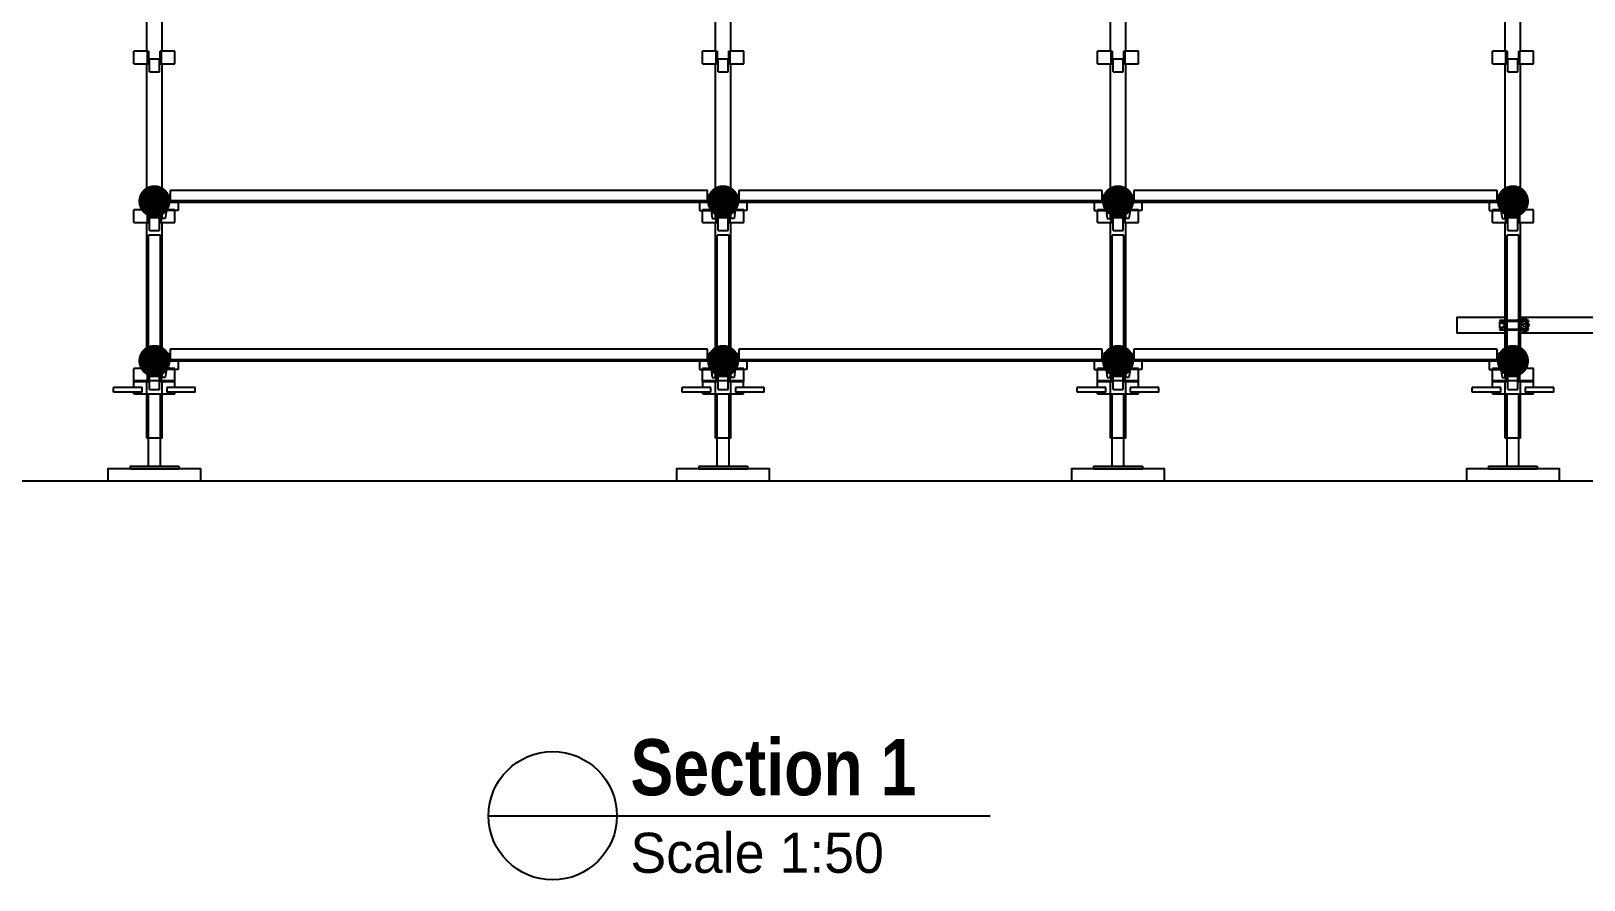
# Model space of a CAD drawing. Header units: millimetres. Extents: x 9116 to 195096, y -114281 to 55636.
# Drawn here: x 23640 to 28480, y -34893 to -32246 of the extents above; entities that cross this region are included whole.
import ezdxf

# ---------------------------------------------------------------- set-up
doc = ezdxf.new("R2010")
doc.units = ezdxf.units.MM
doc.linetypes.add('KwikScaf_DASHED', pattern=[3.75, 2.5, -1.25])
doc.layers.get('0').update_dxf_attribs({"linetype": 'CONTINUOUS'})
for name, color, linetype in [('Building', 7, 'CONTINUOUS'), ('Grid Lines', 252, 'CONTINUOUS'), ('Scaffold', 7, 'CONTINUOUS')]:
    doc.layers.add(name, color=color, linetype=linetype)
doc.styles.add('ARCH', font='archd.shx', dxfattribs={"height": 250})

# ---------------------------------------------------------------- blocks, each defined once
blk = doc.blocks.new('2D Jack Adjustable Screw')
at = {"color": 0, "extrusion": (1, -1.83691e-16, 2.30446e-16)}
for p, q in [((-35, 151.5), (-20, 151.5)), ((-35, 62.25), (-35, 151.5)), ((-20, 62.25), (-20, 151.5)), ((-265.5, 100), (-273.5, 100)), ((-273.5, 100), (-273.5, -52)), ((-265.5, 100), (-265.5, -52)), ((-40, 87.75), (-35, 87.75)), ((-40, 87.75), (-40, 24)), ((-35, 62.25), (-20, 62.25)), ((-20, 87.75), (0, 87.75)), ((0, 24), (0, 87.75)), ((-265.5, 42.5), (-40, 42.5)), ((-265.5, 5.5), (-40, 5.5)), ((-40, 24), (-40, -39.75)), ((0, 42.5), (454.5, 42.5)), ((0, -39.75), (0, 24)), ((0, 5.5), (454.5, 5.5)), ((454.5, 24), (454.5, 42.5)), ((454.5, 5.5), (454.5, 24)), ((-40, -39.75), (-35, -39.75)), ((-20, -14.25), (-35, -14.25)), ((-35, -103.5), (-35, -14.25)), ((-20, -103.5), (-20, -14.25)), ((-20, -39.75), (0, -39.75)), ((-265.5, -52), (-273.5, -52)), ((-35, -103.5), (-20, -103.5))]:
    blk.add_line(p, q, dxfattribs=at)
blk = doc.blocks.new('Half 90')
for p, q in [((-43.3, 15), (10.1, 15)), ((-43.3, 15), (-40.1, 10)), ((-43.3, 9.2), (-43.3, -9.2)), ((-29, 3.2), (-43.3, 9.2)), ((-41.7, 12.5), (13.2, 12.5)), ((-28.3, 5), (-40.1, 10)), ((-34.9, 5.6), (-34.9, 7.8)), ((-29, 3.2), (-29, -3.2)), ((-28.3, -5), (-28.3, 5)), ((36.7, 20), (10.1, 15)), ((13.2, 12.5), (36.4, 17.2)), ((22.1, 14.3), (18.3, -0.8)), ((36.4, 17.2), (44.8, 10)), ((46.7, 10), (43, 10)), ((-43.3, -9.2), (-29, -3.2)), ((-43.3, -15), (-40.1, -10)), ((-43.3, -15), (10.1, -15)), ((-41.7, -12.5), (13.2, -12.5)), ((-28.3, -5), (-40.1, -10)), ((-34.9, -7.8), (-34.9, -5.6)), ((36.7, -20), (10.1, -15)), ((13.2, -12.5), (36.4, -17.2)), ((18.3, -0.8), (22.4, -14.4)), ((36.4, -17.2), (44.8, -10)), ((46.7, -10), (43, -10))]:
    blk.add_line(p, q)
blk.add_lwpolyline([(35.1, -12.5), (45.9, -6.2), (45.9, 6.2), (35.1, 12.5), (24.2, 6.2), (24.2, -6.2)], close=True)
for points in [[(36.7, 20), (45.2, 14.9), (46.7, 10)], [(36.7, -20), (45.2, -14.9), (46.7, -10)]]:
    blk.add_lwpolyline(points)
for radius in [12.5, 5]:
    blk.add_circle((35.1, 0), radius)

msp = doc.modelspace()

# ---------------------------------------------------------------- linework, layer by layer
at = {"layer": 'Building'}
msp.add_line((22723.1, -33648.7), (38824.4, -33648.7), dxfattribs=at)
at = {"layer": 'Grid Lines', "color": 252, "linetype": 'KwikScaf_DASHED'}
msp.add_line((19632.3, -33648.7), (43222.7, -33648.7), dxfattribs=at)
at = {"layer": 'Grid Lines'}
msp.add_line((25066.1, -34692.7), (26629.4, -34692.7), dxfattribs=at)
msp.add_circle((25266.1, -34692.7), 200, dxfattribs=at)
at = {"layer": 'Scaffold', "color": 5, "extrusion": (-1, 6.12323e-17, 0)}
for p, q in [((24000.6, -32308.7), (24000.6, -31853.7)), ((24048.6, -32308.7), (24048.6, -31853.7)), ((25773.3, -32308.7), (25773.3, -31853.7)), ((25821.3, -32308.7), (25821.3, -31853.7)), ((27004.2, -32308.7), (27004.2, -31853.7)), ((27052.2, -32308.7), (27052.2, -31853.7)), ((28235.1, -32308.7), (28235.1, -31853.7)), ((28283.1, -32308.7), (28283.1, -31853.7)), ((23965.1, -32308.7), (23960.6, -32308.7)), ((23960.6, -32348.7), (23960.6, -32308.7)), ((24002.7, -32308.7), (23965.1, -32308.7)), ((24002.7, -32348.7), (24002.7, -32308.7)), ((24006.4, -32308.7), (24002.7, -32308.7)), ((24006.4, -32308.7), (24006.4, -32348.7)), ((24042.8, -32348.7), (24042.8, -32308.7)), ((24046.5, -32308.7), (24042.8, -32308.7)), ((24084.1, -32308.7), (24046.5, -32308.7)), ((24046.5, -32348.7), (24046.5, -32308.7)), ((24088.6, -32308.7), (24084.1, -32308.7)), ((24088.6, -32348.7), (24088.6, -32308.7)), ((25737.8, -32308.7), (25733.3, -32308.7)), ((25733.3, -32348.7), (25733.3, -32308.7)), ((25775.4, -32308.7), (25737.8, -32308.7)), ((25775.4, -32348.7), (25775.4, -32308.7)), ((25779.1, -32308.7), (25775.4, -32308.7)), ((25779.1, -32308.7), (25779.1, -32348.7)), ((25815.4, -32348.7), (25815.4, -32308.7)), ((25819.2, -32308.7), (25815.4, -32308.7)), ((25856.8, -32308.7), (25819.2, -32308.7)), ((25819.2, -32348.7), (25819.2, -32308.7)), ((25861.3, -32308.7), (25856.8, -32308.7)), ((25861.3, -32348.7), (25861.3, -32308.7)), ((26968.7, -32308.7), (26964.2, -32308.7)), ((26964.2, -32348.7), (26964.2, -32308.7)), ((27006.3, -32308.7), (26968.7, -32308.7)), ((27006.3, -32348.7), (27006.3, -32308.7)), ((27010, -32308.7), (27006.3, -32308.7)), ((27010, -32308.7), (27010, -32348.7)), ((27046.4, -32348.7), (27046.4, -32308.7)), ((27050.1, -32308.7), (27046.4, -32308.7)), ((27087.7, -32308.7), (27050.1, -32308.7)), ((27050.1, -32348.7), (27050.1, -32308.7)), ((27092.2, -32308.7), (27087.7, -32308.7)), ((27092.2, -32348.7), (27092.2, -32308.7)), ((28199.6, -32308.7), (28195.1, -32308.7)), ((28195.1, -32348.7), (28195.1, -32308.7)), ((28237.2, -32308.7), (28199.6, -32308.7)), ((28237.2, -32348.7), (28237.2, -32308.7)), ((28240.9, -32308.7), (28237.2, -32308.7)), ((28240.9, -32308.7), (28240.9, -32348.7)), ((28277.3, -32348.7), (28277.3, -32308.7)), ((28281, -32308.7), (28277.3, -32308.7)), ((28318.6, -32308.7), (28281, -32308.7)), ((28281, -32348.7), (28281, -32308.7)), ((28323.1, -32308.7), (28318.6, -32308.7)), ((28323.1, -32348.7), (28323.1, -32308.7)), ((23960.6, -32348.7), (23965.1, -32348.7)), ((23965.1, -32348.7), (24002.7, -32348.7)), ((24000.6, -32803.7), (24000.6, -32348.7)), ((24002.7, -32348.7), (24006.4, -32348.7)), ((24008.9, -32373.7), (24008.9, -32333.7)), ((24018.8, -32333.7), (24008.9, -32333.7)), ((24008.9, -32373.7), (24018.8, -32373.7)), ((24030.4, -32333.7), (24018.8, -32333.7)), ((24018.8, -32373.7), (24030.4, -32373.7)), ((24040.3, -32333.7), (24030.4, -32333.7)), ((24030.4, -32373.7), (24040.3, -32373.7)), ((24040.3, -32373.7), (24040.3, -32333.7)), ((24042.8, -32348.7), (24046.5, -32348.7)), ((24046.5, -32348.7), (24084.1, -32348.7)), ((24048.6, -32803.7), (24048.6, -32348.7)), ((24084.1, -32348.7), (24088.6, -32348.7)), ((25733.3, -32348.7), (25737.8, -32348.7)), ((25737.8, -32348.7), (25775.4, -32348.7)), ((25773.3, -32803.7), (25773.3, -32348.7)), ((25775.4, -32348.7), (25779.1, -32348.7)), ((25781.6, -32373.7), (25781.6, -32333.7)), ((25791.5, -32333.7), (25781.6, -32333.7)), ((25781.6, -32373.7), (25791.5, -32373.7)), ((25803.1, -32333.7), (25791.5, -32333.7)), ((25791.5, -32373.7), (25803.1, -32373.7)), ((25813, -32333.7), (25803.1, -32333.7)), ((25803.1, -32373.7), (25813, -32373.7)), ((25813, -32373.7), (25813, -32333.7)), ((25815.4, -32348.7), (25819.2, -32348.7)), ((25819.2, -32348.7), (25856.8, -32348.7)), ((25821.3, -32803.7), (25821.3, -32348.7)), ((25856.8, -32348.7), (25861.3, -32348.7)), ((26964.2, -32348.7), (26968.7, -32348.7)), ((26968.7, -32348.7), (27006.3, -32348.7)), ((27004.2, -32803.7), (27004.2, -32348.7)), ((27006.3, -32348.7), (27010, -32348.7)), ((27012.5, -32373.7), (27012.5, -32333.7)), ((27022.4, -32333.7), (27012.5, -32333.7)), ((27012.5, -32373.7), (27022.4, -32373.7)), ((27034, -32333.7), (27022.4, -32333.7)), ((27022.4, -32373.7), (27034, -32373.7)), ((27043.9, -32333.7), (27034, -32333.7)), ((27034, -32373.7), (27043.9, -32373.7)), ((27043.9, -32373.7), (27043.9, -32333.7)), ((27046.4, -32348.7), (27050.1, -32348.7)), ((27050.1, -32348.7), (27087.7, -32348.7)), ((27052.2, -32803.7), (27052.2, -32348.7)), ((27087.7, -32348.7), (27092.2, -32348.7)), ((28195.1, -32348.7), (28199.6, -32348.7)), ((28199.6, -32348.7), (28237.2, -32348.7)), ((28235.1, -32803.7), (28235.1, -32348.7)), ((28237.2, -32348.7), (28240.9, -32348.7)), ((28243.4, -32373.7), (28243.4, -32333.7)), ((28253.3, -32333.7), (28243.4, -32333.7)), ((28243.4, -32373.7), (28253.3, -32373.7)), ((28264.9, -32333.7), (28253.3, -32333.7)), ((28253.3, -32373.7), (28264.9, -32373.7)), ((28274.8, -32333.7), (28264.9, -32333.7)), ((28264.9, -32373.7), (28274.8, -32373.7)), ((28274.8, -32373.7), (28274.8, -32333.7)), ((28277.3, -32348.7), (28281, -32348.7)), ((28281, -32348.7), (28318.6, -32348.7)), ((28283.1, -32803.7), (28283.1, -32348.7)), ((28318.6, -32348.7), (28323.1, -32348.7)), ((23965.1, -32803.7), (23960.6, -32803.7)), ((23960.6, -32843.7), (23960.6, -32803.7)), ((24002.7, -32803.7), (23965.1, -32803.7)), ((24002.7, -32843.7), (24002.7, -32803.7)), ((24006.4, -32803.7), (24002.7, -32803.7)), ((24006.4, -32803.7), (24006.4, -32843.7)), ((24042.8, -32843.7), (24042.8, -32803.7)), ((24046.5, -32803.7), (24042.8, -32803.7)), ((24084.1, -32803.7), (24046.5, -32803.7)), ((24046.5, -32843.7), (24046.5, -32803.7)), ((24088.6, -32803.7), (24084.1, -32803.7)), ((24088.6, -32843.7), (24088.6, -32803.7)), ((25737.8, -32803.7), (25733.3, -32803.7)), ((25733.3, -32843.7), (25733.3, -32803.7)), ((25775.4, -32803.7), (25737.8, -32803.7)), ((25775.4, -32843.7), (25775.4, -32803.7)), ((25779.1, -32803.7), (25775.4, -32803.7)), ((25779.1, -32803.7), (25779.1, -32843.7)), ((25815.4, -32843.7), (25815.4, -32803.7)), ((25819.2, -32803.7), (25815.4, -32803.7)), ((25856.8, -32803.7), (25819.2, -32803.7)), ((25819.2, -32843.7), (25819.2, -32803.7)), ((25861.3, -32803.7), (25856.8, -32803.7)), ((25861.3, -32843.7), (25861.3, -32803.7)), ((26968.7, -32803.7), (26964.2, -32803.7)), ((26964.2, -32843.7), (26964.2, -32803.7)), ((27006.3, -32803.7), (26968.7, -32803.7)), ((27006.3, -32843.7), (27006.3, -32803.7)), ((27010, -32803.7), (27006.3, -32803.7)), ((27010, -32803.7), (27010, -32843.7)), ((27046.4, -32843.7), (27046.4, -32803.7)), ((27050.1, -32803.7), (27046.4, -32803.7)), ((27087.7, -32803.7), (27050.1, -32803.7)), ((27050.1, -32843.7), (27050.1, -32803.7)), ((27092.2, -32803.7), (27087.7, -32803.7)), ((27092.2, -32843.7), (27092.2, -32803.7)), ((28199.6, -32803.7), (28195.1, -32803.7)), ((28195.1, -32843.7), (28195.1, -32803.7)), ((28237.2, -32803.7), (28199.6, -32803.7)), ((28237.2, -32843.7), (28237.2, -32803.7)), ((28240.9, -32803.7), (28237.2, -32803.7)), ((28240.9, -32803.7), (28240.9, -32843.7)), ((28277.3, -32843.7), (28277.3, -32803.7)), ((28281, -32803.7), (28277.3, -32803.7)), ((28318.6, -32803.7), (28281, -32803.7)), ((28281, -32843.7), (28281, -32803.7)), ((28323.1, -32803.7), (28318.6, -32803.7)), ((28323.1, -32843.7), (28323.1, -32803.7)), ((23960.6, -32843.7), (23965.1, -32843.7)), ((23965.1, -32843.7), (24002.7, -32843.7)), ((24000.6, -33298.7), (24000.6, -32843.7)), ((24002.7, -32843.7), (24006.4, -32843.7)), ((24018.8, -32828.7), (24008.9, -32828.7)), ((24008.9, -32868.7), (24008.9, -32828.7)), ((24030.4, -32828.7), (24018.8, -32828.7)), ((24040.3, -32828.7), (24030.4, -32828.7)), ((24040.3, -32868.7), (24040.3, -32828.7)), ((24042.8, -32843.7), (24046.5, -32843.7)), ((24046.5, -32843.7), (24084.1, -32843.7)), ((24048.6, -33298.7), (24048.6, -32843.7)), ((24084.1, -32843.7), (24088.6, -32843.7)), ((25733.3, -32843.7), (25737.8, -32843.7)), ((25737.8, -32843.7), (25775.4, -32843.7)), ((25773.3, -33298.7), (25773.3, -32843.7)), ((25775.4, -32843.7), (25779.1, -32843.7)), ((25791.5, -32828.7), (25781.6, -32828.7)), ((25781.6, -32868.7), (25781.6, -32828.7)), ((25803.1, -32828.7), (25791.5, -32828.7)), ((25813, -32828.7), (25803.1, -32828.7)), ((25813, -32868.7), (25813, -32828.7)), ((25815.4, -32843.7), (25819.2, -32843.7)), ((25819.2, -32843.7), (25856.8, -32843.7)), ((25821.3, -33298.7), (25821.3, -32843.7)), ((25856.8, -32843.7), (25861.3, -32843.7)), ((26964.2, -32843.7), (26968.7, -32843.7)), ((26968.7, -32843.7), (27006.3, -32843.7)), ((27004.2, -33298.7), (27004.2, -32843.7)), ((27006.3, -32843.7), (27010, -32843.7)), ((27022.4, -32828.7), (27012.5, -32828.7)), ((27012.5, -32868.7), (27012.5, -32828.7)), ((27034, -32828.7), (27022.4, -32828.7)), ((27043.9, -32828.7), (27034, -32828.7)), ((27043.9, -32868.7), (27043.9, -32828.7)), ((27046.4, -32843.7), (27050.1, -32843.7)), ((27050.1, -32843.7), (27087.7, -32843.7)), ((27052.2, -33298.7), (27052.2, -32843.7)), ((27087.7, -32843.7), (27092.2, -32843.7)), ((28195.1, -32843.7), (28199.6, -32843.7)), ((28199.6, -32843.7), (28237.2, -32843.7)), ((28235.1, -33298.7), (28235.1, -32843.7)), ((28237.2, -32843.7), (28240.9, -32843.7)), ((28253.3, -32828.7), (28243.4, -32828.7)), ((28243.4, -32868.7), (28243.4, -32828.7)), ((28264.9, -32828.7), (28253.3, -32828.7)), ((28274.8, -32828.7), (28264.9, -32828.7)), ((28274.8, -32868.7), (28274.8, -32828.7)), ((28277.3, -32843.7), (28281, -32843.7)), ((28281, -32843.7), (28318.6, -32843.7)), ((28283.1, -33298.7), (28283.1, -32843.7)), ((28318.6, -32843.7), (28323.1, -32843.7)), ((24008.9, -32868.7), (24018.8, -32868.7)), ((24018.8, -32868.7), (24030.4, -32868.7)), ((24030.4, -32868.7), (24040.3, -32868.7)), ((25781.6, -32868.7), (25791.5, -32868.7)), ((25791.5, -32868.7), (25803.1, -32868.7)), ((25803.1, -32868.7), (25813, -32868.7)), ((27012.5, -32868.7), (27022.4, -32868.7)), ((27022.4, -32868.7), (27034, -32868.7)), ((27034, -32868.7), (27043.9, -32868.7)), ((28243.4, -32868.7), (28253.3, -32868.7)), ((28253.3, -32868.7), (28264.9, -32868.7)), ((28264.9, -32868.7), (28274.8, -32868.7)), ((23965.1, -33298.7), (23960.6, -33298.7)), ((23960.6, -33338.7), (23960.6, -33298.7)), ((24002.7, -33298.7), (23965.1, -33298.7)), ((24002.7, -33338.7), (24002.7, -33298.7)), ((24006.4, -33298.7), (24002.7, -33298.7)), ((24006.4, -33298.7), (24006.4, -33338.7)), ((24042.8, -33338.7), (24042.8, -33298.7)), ((24046.5, -33298.7), (24042.8, -33298.7)), ((24084.1, -33298.7), (24046.5, -33298.7)), ((24046.5, -33338.7), (24046.5, -33298.7)), ((24088.6, -33298.7), (24084.1, -33298.7)), ((24088.6, -33338.7), (24088.6, -33298.7)), ((25737.8, -33298.7), (25733.3, -33298.7)), ((25733.3, -33338.7), (25733.3, -33298.7)), ((25775.4, -33298.7), (25737.8, -33298.7)), ((25775.4, -33338.7), (25775.4, -33298.7)), ((25779.1, -33298.7), (25775.4, -33298.7)), ((25779.1, -33298.7), (25779.1, -33338.7)), ((25815.4, -33338.7), (25815.4, -33298.7)), ((25819.2, -33298.7), (25815.4, -33298.7)), ((25856.8, -33298.7), (25819.2, -33298.7)), ((25819.2, -33338.7), (25819.2, -33298.7)), ((25861.3, -33298.7), (25856.8, -33298.7)), ((25861.3, -33338.7), (25861.3, -33298.7)), ((26968.7, -33298.7), (26964.2, -33298.7)), ((26964.2, -33338.7), (26964.2, -33298.7)), ((27006.3, -33298.7), (26968.7, -33298.7)), ((27006.3, -33338.7), (27006.3, -33298.7)), ((27010, -33298.7), (27006.3, -33298.7)), ((27010, -33298.7), (27010, -33338.7)), ((27046.4, -33338.7), (27046.4, -33298.7)), ((27050.1, -33298.7), (27046.4, -33298.7)), ((27087.7, -33298.7), (27050.1, -33298.7)), ((27050.1, -33338.7), (27050.1, -33298.7)), ((27092.2, -33298.7), (27087.7, -33298.7)), ((27092.2, -33338.7), (27092.2, -33298.7)), ((28199.6, -33298.7), (28195.1, -33298.7)), ((28195.1, -33338.7), (28195.1, -33298.7)), ((28237.2, -33298.7), (28199.6, -33298.7)), ((28237.2, -33338.7), (28237.2, -33298.7)), ((28240.9, -33298.7), (28237.2, -33298.7)), ((28240.9, -33298.7), (28240.9, -33338.7)), ((28277.3, -33338.7), (28277.3, -33298.7)), ((28281, -33298.7), (28277.3, -33298.7)), ((28318.6, -33298.7), (28281, -33298.7)), ((28281, -33338.7), (28281, -33298.7)), ((28323.1, -33298.7), (28318.6, -33298.7)), ((28323.1, -33338.7), (28323.1, -33298.7)), ((23960.6, -33338.7), (23965.1, -33338.7)), ((23965.1, -33338.7), (24002.7, -33338.7)), ((24000.6, -33515.7), (24000.6, -33338.7)), ((24002.7, -33338.7), (24006.4, -33338.7)), ((24008.9, -33363.7), (24008.9, -33323.7)), ((24018.8, -33323.7), (24008.9, -33323.7)), ((24030.4, -33323.7), (24018.8, -33323.7)), ((24040.3, -33323.7), (24030.4, -33323.7)), ((24040.3, -33363.7), (24040.3, -33323.7)), ((24042.8, -33338.7), (24046.5, -33338.7)), ((24046.5, -33338.7), (24084.1, -33338.7)), ((24048.6, -33515.7), (24048.6, -33338.7)), ((24084.1, -33338.7), (24088.6, -33338.7)), ((25733.3, -33338.7), (25737.8, -33338.7)), ((25737.8, -33338.7), (25775.4, -33338.7)), ((25773.3, -33515.7), (25773.3, -33338.7)), ((25775.4, -33338.7), (25779.1, -33338.7)), ((25781.6, -33363.7), (25781.6, -33323.7)), ((25791.5, -33323.7), (25781.6, -33323.7)), ((25803.1, -33323.7), (25791.5, -33323.7)), ((25813, -33323.7), (25803.1, -33323.7)), ((25813, -33363.7), (25813, -33323.7)), ((25815.4, -33338.7), (25819.2, -33338.7)), ((25819.2, -33338.7), (25856.8, -33338.7)), ((25821.3, -33515.7), (25821.3, -33338.7)), ((25856.8, -33338.7), (25861.3, -33338.7)), ((26964.2, -33338.7), (26968.7, -33338.7)), ((26968.7, -33338.7), (27006.3, -33338.7)), ((27004.2, -33515.7), (27004.2, -33338.7)), ((27006.3, -33338.7), (27010, -33338.7)), ((27012.5, -33363.7), (27012.5, -33323.7)), ((27022.4, -33323.7), (27012.5, -33323.7)), ((27034, -33323.7), (27022.4, -33323.7)), ((27043.9, -33323.7), (27034, -33323.7)), ((27043.9, -33363.7), (27043.9, -33323.7)), ((27046.4, -33338.7), (27050.1, -33338.7)), ((27050.1, -33338.7), (27087.7, -33338.7)), ((27052.2, -33515.7), (27052.2, -33338.7)), ((27087.7, -33338.7), (27092.2, -33338.7)), ((28195.1, -33338.7), (28199.6, -33338.7)), ((28199.6, -33338.7), (28237.2, -33338.7)), ((28235.1, -33515.7), (28235.1, -33338.7)), ((28237.2, -33338.7), (28240.9, -33338.7)), ((28243.4, -33363.7), (28243.4, -33323.7)), ((28253.3, -33323.7), (28243.4, -33323.7)), ((28264.9, -33323.7), (28253.3, -33323.7)), ((28274.8, -33323.7), (28264.9, -33323.7)), ((28274.8, -33363.7), (28274.8, -33323.7)), ((28277.3, -33338.7), (28281, -33338.7)), ((28281, -33338.7), (28318.6, -33338.7)), ((28283.1, -33515.7), (28283.1, -33338.7)), ((28318.6, -33338.7), (28323.1, -33338.7)), ((24008.9, -33363.7), (24018.8, -33363.7)), ((24018.8, -33363.7), (24030.4, -33363.7)), ((24030.4, -33363.7), (24040.3, -33363.7)), ((25781.6, -33363.7), (25791.5, -33363.7)), ((25791.5, -33363.7), (25803.1, -33363.7)), ((25803.1, -33363.7), (25813, -33363.7)), ((27012.5, -33363.7), (27022.4, -33363.7)), ((27022.4, -33363.7), (27034, -33363.7)), ((27034, -33363.7), (27043.9, -33363.7)), ((28243.4, -33363.7), (28253.3, -33363.7)), ((28253.3, -33363.7), (28264.9, -33363.7)), ((28264.9, -33363.7), (28274.8, -33363.7)), ((24048.6, -33515.7), (24000.6, -33515.7)), ((25821.3, -33515.7), (25773.3, -33515.7)), ((27052.2, -33515.7), (27004.2, -33515.7)), ((28283.1, -33515.7), (28235.1, -33515.7))]:
    msp.add_line(p, q, dxfattribs=at)
at = {"layer": 'Scaffold', "color": 2, "extrusion": (0, 1, -1.83691e-16)}
for p, q in [((24048.6, -32756), (24068.6, -32756)), ((24048.6, -32831), (24048.6, -32756)), ((24068.6, -32756), (24065.3, -32781)), ((25748.3, -32743), (24073.6, -32743)), ((24073.6, -32743), (24073.6, -32776)), ((25748.3, -32776), (25748.3, -32743)), ((25753.3, -32756), (25756.6, -32781)), ((25773.3, -32756), (25753.3, -32756)), ((25773.3, -32831), (25773.3, -32756)), ((25821.3, -32756), (25841.3, -32756)), ((25821.3, -32831), (25821.3, -32756)), ((25841.3, -32756), (25838, -32781)), ((26979.2, -32743), (25846.3, -32743)), ((25846.3, -32743), (25846.3, -32776)), ((26979.2, -32776), (26979.2, -32743)), ((26984.2, -32756), (26987.5, -32781)), ((27004.2, -32756), (26984.2, -32756)), ((27004.2, -32831), (27004.2, -32756)), ((27052.2, -32756), (27072.2, -32756)), ((27052.2, -32831), (27052.2, -32756)), ((27072.2, -32756), (27068.9, -32781)), ((28210.1, -32743), (27077.2, -32743)), ((27077.2, -32743), (27077.2, -32776)), ((28210.1, -32776), (28210.1, -32743)), ((28215.1, -32756), (28218.4, -32781)), ((28235.1, -32756), (28215.1, -32756)), ((28235.1, -32831), (28235.1, -32756)), ((24061.9, -32806), (24058.6, -32831)), ((24098.6, -32806), (24061.9, -32806)), ((24065.3, -32781), (24073.6, -32781)), ((25748.3, -32776), (24073.6, -32776)), ((24073.6, -32776), (24073.6, -32781)), ((25748.3, -32781), (24073.6, -32781)), ((24098.6, -32781), (24098.6, -32806)), ((25723.3, -32781), (25723.3, -32806)), ((25723.3, -32806), (25760, -32806)), ((25748.3, -32781), (25748.3, -32776)), ((25756.6, -32781), (25748.3, -32781)), ((25760, -32806), (25763.3, -32831)), ((25834.6, -32806), (25831.3, -32831)), ((25871.3, -32806), (25834.6, -32806)), ((25838, -32781), (25846.3, -32781)), ((26979.2, -32776), (25846.3, -32776)), ((25846.3, -32776), (25846.3, -32781)), ((26979.2, -32781), (25846.3, -32781)), ((25871.3, -32781), (25871.3, -32806)), ((26954.2, -32781), (26954.2, -32806)), ((26954.2, -32806), (26990.9, -32806)), ((26979.2, -32781), (26979.2, -32776)), ((26987.5, -32781), (26979.2, -32781)), ((26990.9, -32806), (26994.2, -32831)), ((27065.5, -32806), (27062.2, -32831)), ((27102.2, -32806), (27065.5, -32806)), ((27068.9, -32781), (27077.2, -32781)), ((28210.1, -32776), (27077.2, -32776)), ((27077.2, -32776), (27077.2, -32781)), ((28210.1, -32781), (27077.2, -32781)), ((27102.2, -32781), (27102.2, -32806)), ((28185.1, -32781), (28185.1, -32806)), ((28185.1, -32806), (28221.8, -32806)), ((28210.1, -32781), (28210.1, -32776)), ((28218.4, -32781), (28210.1, -32781)), ((28221.8, -32806), (28225.1, -32831)), ((24058.6, -32831), (24048.6, -32831)), ((25763.3, -32831), (25773.3, -32831)), ((25831.3, -32831), (25821.3, -32831)), ((26994.2, -32831), (27004.2, -32831)), ((27062.2, -32831), (27052.2, -32831)), ((28225.1, -32831), (28235.1, -32831)), ((24048.6, -33251), (24068.6, -33251)), ((24048.6, -33326), (24048.6, -33251)), ((24068.6, -33251), (24065.3, -33276)), ((25748.3, -33238), (24073.6, -33238)), ((24073.6, -33238), (24073.6, -33271)), ((25748.3, -33271), (25748.3, -33238)), ((25753.3, -33251), (25756.6, -33276)), ((25773.3, -33251), (25753.3, -33251)), ((25773.3, -33326), (25773.3, -33251)), ((25821.3, -33251), (25841.3, -33251)), ((25821.3, -33326), (25821.3, -33251)), ((25841.3, -33251), (25838, -33276)), ((26979.2, -33238), (25846.3, -33238)), ((25846.3, -33238), (25846.3, -33271)), ((26979.2, -33271), (26979.2, -33238)), ((26984.2, -33251), (26987.5, -33276)), ((27004.2, -33251), (26984.2, -33251)), ((27004.2, -33326), (27004.2, -33251)), ((27052.2, -33251), (27072.2, -33251)), ((27052.2, -33326), (27052.2, -33251)), ((27072.2, -33251), (27068.9, -33276)), ((28210.1, -33238), (27077.2, -33238)), ((27077.2, -33238), (27077.2, -33271)), ((28210.1, -33271), (28210.1, -33238)), ((28215.1, -33251), (28218.4, -33276)), ((28235.1, -33251), (28215.1, -33251)), ((28235.1, -33326), (28235.1, -33251)), ((24061.9, -33301), (24058.6, -33326)), ((24098.6, -33301), (24061.9, -33301)), ((24065.3, -33276), (24073.6, -33276)), ((25748.3, -33271), (24073.6, -33271)), ((24073.6, -33271), (24073.6, -33276)), ((25748.3, -33276), (24073.6, -33276)), ((24098.6, -33276), (24098.6, -33301)), ((25723.3, -33276), (25723.3, -33301)), ((25723.3, -33301), (25760, -33301)), ((25748.3, -33276), (25748.3, -33271)), ((25756.6, -33276), (25748.3, -33276)), ((25760, -33301), (25763.3, -33326)), ((25834.6, -33301), (25831.3, -33326)), ((25871.3, -33301), (25834.6, -33301)), ((25838, -33276), (25846.3, -33276)), ((26979.2, -33271), (25846.3, -33271)), ((25846.3, -33271), (25846.3, -33276)), ((26979.2, -33276), (25846.3, -33276)), ((25871.3, -33276), (25871.3, -33301)), ((26954.2, -33276), (26954.2, -33301)), ((26954.2, -33301), (26990.9, -33301)), ((26979.2, -33276), (26979.2, -33271)), ((26987.5, -33276), (26979.2, -33276)), ((26990.9, -33301), (26994.2, -33326)), ((27065.5, -33301), (27062.2, -33326)), ((27102.2, -33301), (27065.5, -33301)), ((27068.9, -33276), (27077.2, -33276)), ((28210.1, -33271), (27077.2, -33271)), ((27077.2, -33271), (27077.2, -33276)), ((28210.1, -33276), (27077.2, -33276)), ((27102.2, -33276), (27102.2, -33301)), ((28185.1, -33276), (28185.1, -33301)), ((28185.1, -33301), (28221.8, -33301)), ((28210.1, -33276), (28210.1, -33271)), ((28218.4, -33276), (28210.1, -33276)), ((28221.8, -33301), (28225.1, -33326)), ((24058.6, -33326), (24048.6, -33326)), ((25763.3, -33326), (25773.3, -33326)), ((25831.3, -33326), (25821.3, -33326)), ((26994.2, -33326), (27004.2, -33326)), ((27062.2, -33326), (27052.2, -33326)), ((28225.1, -33326), (28235.1, -33326))]:
    msp.add_line(p, q, dxfattribs=at)
at = {"layer": 'Scaffold', "color": 40, "const_width": 50}
for points in [[(23999.6, -32777, 1), (24049.6, -32777, 1)], [(25772.3, -32777, 1), (25822.3, -32777, 1)], [(27003.2, -32777, 1), (27053.2, -32777, 1)], [(28234.1, -32777, 1), (28284.1, -32777, 1)], [(23999.6, -33274.7, 1), (24049.6, -33274.7, 1)], [(25772.3, -33274.7, 1), (25822.3, -33274.7, 1)], [(27003.2, -33274.7, 1), (27053.2, -33274.7, 1)], [(28234.1, -33274.7, 1), (28284.1, -33274.7, 1)]]:
    msp.add_lwpolyline(points, format="xyb", close=True, dxfattribs=at)
at = {"layer": 'Scaffold', "color": 30}
for points in [[(28235.1, -33139), (28084.7, -33139), (28084.7, -33187), (28235.1, -33187)], [(28762, -33139), (28283.1, -33139)], [(28283.1, -33187), (28762, -33187)]]:
    msp.add_lwpolyline(points, dxfattribs=at)
at = {"layer": 'Scaffold', "color": 200}
for points in [[(23879.6, -33648.7), (24169.6, -33648.7), (24169.6, -33610.7), (23879.6, -33610.7)], [(25652.3, -33648.7), (25942.3, -33648.7), (25942.3, -33610.7), (25652.3, -33610.7)], [(26883.2, -33648.7), (27173.2, -33648.7), (27173.2, -33610.7), (26883.2, -33610.7)], [(28114.1, -33648.7), (28404.1, -33648.7), (28404.1, -33610.7), (28114.1, -33610.7)]]:
    msp.add_lwpolyline(points, close=True, dxfattribs=at)

# ---------------------------------------------------------------- block references
at = {"layer": 'Scaffold', "color": 190, "rotation": 90}
for p in [(24048.6, -33337.2), (25821.3, -33337.2), (27052.2, -33337.2), (28283.1, -33337.2)]:
    msp.add_blockref('2D Jack Adjustable Screw', p, dxfattribs=at)
at = {"layer": 'Scaffold'}
msp.add_blockref('Half 90', (28261, -33163), dxfattribs=at)

# ---------------------------------------------------------------- texts
at = {"layer": 'Grid Lines', "insert": (25508.3, -34453.8), "char_height": 125, "width": 2571.765, "attachment_point": 1, "style": 'ARCH'}
msp.add_mtext('{\\fArial Narrow|b1|i0|c0|p34;\\H1.4x;Section 1\\P}Scale 1:50', dxfattribs=at)

doc.saveas('drawing.dxf')
